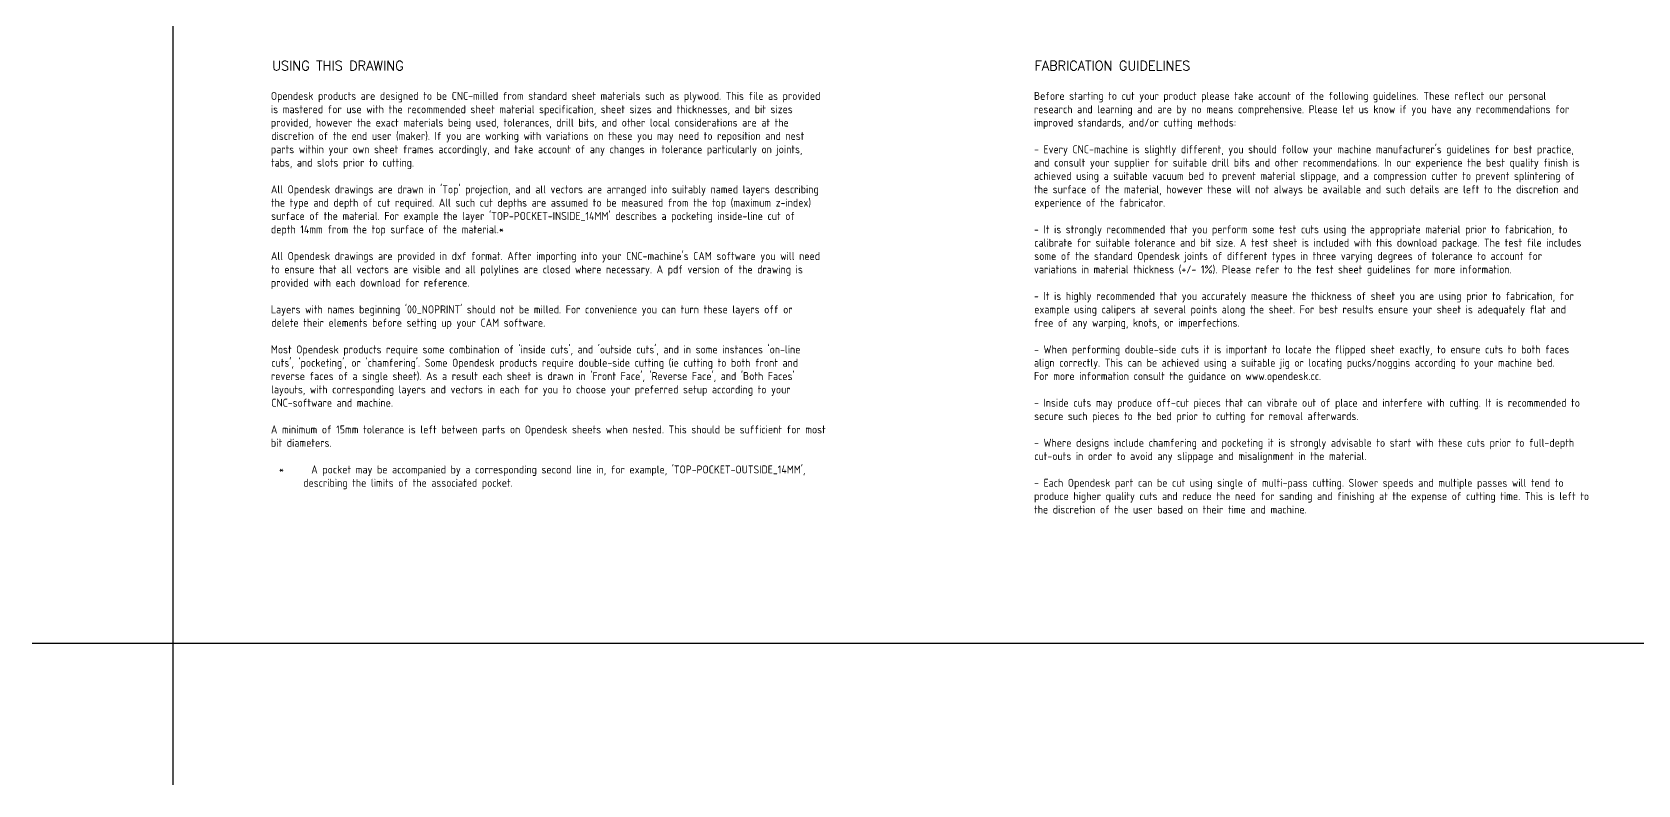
# Model space of a CAD drawing. Header units: millimetres. Extents: x -300 to 5880, y -300 to 4158.
# Drawn here: x -300 to 3112, y -300 to 1299 of the extents above; entities that cross this region are included whole.
import ezdxf
from ezdxf.enums import TextEntityAlignment as Align

# ---------------------------------------------------------------- set-up
doc = ezdxf.new("R2010")
doc.units = ezdxf.units.MM
doc.layers.add('00-NOPRINT_TEXT', color=7, linetype='Continuous', lineweight=25)
doc.styles.add('OD-ISOCP-17_240', font='isocp.shx')
doc.styles.add('OD-ISOCP-17_241', font='isocp.shx')
doc.styles.add('OD-ISOCP-17_242', font='isocp.shx')
doc.styles.add('OD-ISOCP-17_243', font='isocp.shx')
doc.styles.add('OD-ISOCP-17_244', font='isocp.shx')
doc.styles.add('OD-ISOCP-17_245', font='isocp.shx')
doc.styles.add('OD-ISOCP-17_246', font='isocp.shx')
doc.styles.add('OD-ISOCP-17_247', font='isocp.shx')
doc.styles.add('OD-ISOCP-17_248', font='isocp.shx')
doc.styles.add('OD-ISOCP-17_249', font='isocp.shx')
doc.styles.add('OD-ISOCP-17_250', font='isocp.shx')
doc.styles.add('OD-ISOCP-17_251', font='isocp.shx')
doc.styles.add('OD-ISOCP-17_252', font='isocp.shx')
doc.styles.add('OD-ISOCP-17_253', font='isocp.shx')
doc.styles.add('OD-ISOCP-17_254', font='isocp.shx')
doc.styles.add('OD-ISOCP-17_255', font='isocp.shx')
doc.styles.add('OD-ISOCP-17_256', font='isocp.shx')
doc.styles.add('OD-ISOCP-17_257', font='isocp.shx')
doc.styles.add('OD-ISOCP-17_258', font='isocp.shx')
doc.styles.add('OD-ISOCP-17_259', font='isocp.shx')
doc.styles.add('OD-ISOCP-17_260', font='isocp.shx')
doc.styles.add('OD-ISOCP-17_261', font='isocp.shx')
doc.styles.add('OD-ISOCP-17_262', font='isocp.shx')
doc.styles.add('OD-ISOCP-17_263', font='isocp.shx')
doc.styles.add('OD-ISOCP-17_264', font='isocp.shx')
doc.styles.add('OD-ISOCP-17_265', font='isocp.shx')
doc.styles.add('OD-ISOCP-17_266', font='isocp.shx')
doc.styles.add('OD-ISOCP-17_267', font='isocp.shx')
doc.styles.add('OD-ISOCP-17_268', font='isocp.shx')
doc.styles.add('OD-ISOCP-17_269', font='isocp.shx')
doc.styles.add('OD-ISOCP-17_270', font='isocp.shx')
doc.styles.add('OD-ISOCP-17_271', font='isocp.shx')
doc.styles.add('OD-ISOCP-17_272', font='isocp.shx')
doc.styles.add('OD-ISOCP-17_273', font='isocp.shx')
doc.styles.add('OD-ISOCP-17_274', font='isocp.shx')
doc.styles.add('OD-ISOCP-17_275', font='isocp.shx')
doc.styles.add('OD-ISOCP-17_276', font='isocp.shx')
doc.styles.add('OD-ISOCP-17_277', font='isocp.shx')
doc.styles.add('OD-ISOCP-17_278', font='isocp.shx')
doc.styles.add('OD-ISOCP-17_279', font='isocp.shx')
doc.styles.add('OD-ISOCP-17_280', font='isocp.shx')
doc.styles.add('OD-ISOCP-17_281', font='isocp.shx')
doc.styles.add('OD-ISOCP-17_282', font='isocp.shx')
doc.styles.add('OD-ISOCP-17_283', font='isocp.shx')
doc.styles.add('OD-ISOCP-17_284', font='isocp.shx')
doc.styles.add('OD-ISOCP-17_285', font='isocp.shx')
doc.styles.add('OD-ISOCP-17_286', font='isocp.shx')
doc.styles.add('OD-ISOCP-17_287', font='isocp.shx')
doc.styles.add('OD-ISOCP-17_288', font='isocp.shx')
doc.styles.add('OD-SIMPLEX-20_87', font='simplex.shx')
doc.styles.add('OD-SIMPLEX-20_88', font='simplex.shx')

# ---------------------------------------------------------------- blocks, each defined once
blk = doc.blocks.new('Borders Opendesk_7')
at = {"layer": '00-NOPRINT_TEXT'}
for p, q in [((0, 0), (0, 4158)), ((0, 0), (-300, 0)), ((0, -300), (0, 0)), ((5880, 0), (0, 0))]:
    blk.add_line(p, q, dxfattribs=at)
at = {"layer": '00-NOPRINT_TEXT', "color": 7}
for s, style, p in [('USING THIS DRAWING', 'OD-SIMPLEX-20_88', (210, 1237.4)), ('FABRICATION GUIDELINES', 'OD-SIMPLEX-20_87', (1830, 1237.4))]:
    blk.add_text(s, height=20, dxfattribs=dict(at, style=style)).set_placement(p, align=Align.TOP_LEFT)
for s, style, p in [('Opendesk products are designed to be CNC-milled from standard sheet materials such as plywood. This file as provided', 'OD-ISOCP-17_265', (207.4, 1154.7)), ('Before starting to cut your product please take account of the following guidelines. These reflect our personal', 'OD-ISOCP-17_240', (1828.7, 1154.7)), ('is mastered for use with the recommended sheet material specification, sheet sizes and thicknesses, and bit sizes', 'OD-ISOCP-17_266', (207.4, 1126.3)), ('research and learning and are by no means comprehensive. Please let us know if you have any recommendations for', 'OD-ISOCP-17_241', (1828.7, 1126.3)), ('provided, however the exact materials being used, tolerances, drill bits, and other local considerations are at the', 'OD-ISOCP-17_267', (207.4, 1098)), ('improved standards, and/or cutting methods:', 'OD-ISOCP-17_242', (1828.7, 1098)), ('parts within your own sheet frames accordingly, and take account of any changes in tolerance particularly on joints,', 'OD-ISOCP-17_269', (207.4, 1041.3)), ('discretion of the end user (maker). If you are working with variations on these you may need to reposition and nest', 'OD-ISOCP-17_268', (208.1, 1069.7)), ("- Every CNC-machine is slightly different, you should follow your machine manufacturer's guidelines for best practice,", 'OD-ISOCP-17_243', (1828.7, 1041.3)), ('tabs, and slots prior to cutting.', 'OD-ISOCP-17_270', (207.4, 1013)), ('and consult your supplier for suitable drill bits and other recommendations. In our experience the best quality finish is', 'OD-ISOCP-17_244', (1828.7, 1013)), ('achieved using a suitable vacuum bed to prevent material slippage, and a compression cutter to prevent splintering of', 'OD-ISOCP-17_245', (1828.7, 984.7)), ("All Opendesk drawings are drawn in 'Top' projection, and all vectors are arranged into suitably named layers describing", 'OD-ISOCP-17_271', (207.4, 956.3)), ('the surface of the material, however these will not always be available and such details are left to the discretion and', 'OD-ISOCP-17_246', (1828.7, 956.3)), ('the type and depth of cut required. All such cut depths are assumed to be measured from the top (maximum z-index)', 'OD-ISOCP-17_272', (207.4, 928)), ('experience of the fabricator.', 'OD-ISOCP-17_247', (1829.2, 928)), ('depth 14mm from the top surface of the material.*', 'OD-ISOCP-17_274', (207.4, 871.3)), ("surface of the material. For example the layer 'TOP-POCKET-INSIDE_14MM' describes a pocketing inside-line cut of", 'OD-ISOCP-17_273', (208, 899.7)), ('- It is strongly recommended that you perform some test cuts using the appropriate material prior to fabrication, to', 'OD-ISOCP-17_248', (1828.7, 871.3)), ('calibrate for suitable tolerance and bit size. A test sheet is included with this download package. The test file includes', 'OD-ISOCP-17_249', (1829.3, 843)), ("All Opendesk drawings are provided in dxf format. After importing into your CNC-machine's CAM software you will need", 'OD-ISOCP-17_275', (207.4, 814.7)), ('some of the standard Opendesk joints of different types in three varying degrees of tolerance to account for', 'OD-ISOCP-17_250', (1829.2, 814.7)), ('to ensure that all vectors are visible and all polylines are closed where necessary. A pdf version of the drawing is', 'OD-ISOCP-17_276', (207.4, 786.3)), ('variations in material thickness (+/- 1%). Please refer to the test sheet guidelines for more information.', 'OD-ISOCP-17_251', (1828.7, 786.3)), ('provided with each download for reference.', 'OD-ISOCP-17_277', (207.4, 758)), ("Layers with names beginning '00_NOPRINT' should not be milled. For convenience you can turn these layers off or", 'OD-ISOCP-17_278', (207.4, 701.3)), ('- It is highly recommended that you accurately measure the thickness of sheet you are using prior to fabrication, for', 'OD-ISOCP-17_252', (1828.7, 729.7)), ('example using calipers at several points along the sheet. For best results ensure your sheet is adequately flat and', 'OD-ISOCP-17_253', (1829.2, 701.3)), ('delete their elements before setting up your CAM software.', 'OD-ISOCP-17_279', (208.1, 673)), ('free of any warping, knots, or imperfections.', 'OD-ISOCP-17_254', (1828.7, 673)), ("Most Opendesk products require some combination of 'inside cuts', and 'outside cuts', and in some instances 'on-line", 'OD-ISOCP-17_280', (207.4, 616.3)), ('- When performing double-side cuts it is important to locate the flipped sheet exactly, to ensure cuts to both faces', 'OD-ISOCP-17_255', (1828.7, 616.3)), ("reverse faces of a single sheet). As a result each sheet is drawn in 'Front Face', 'Reverse Face', and 'Both Faces'", 'OD-ISOCP-17_282', (207.4, 559.7)), ("cuts', 'pocketing', or 'chamfering'. Some Opendesk products require double-side cutting (ie cutting to both front and", 'OD-ISOCP-17_281', (208.1, 588)), ('align correctly. This can be achieved using a suitable jig or locating pucks/noggins according to your machine bed.', 'OD-ISOCP-17_256', (1828.7, 588)), ('layouts, with corresponding layers and vectors in each for you to choose your preferred setup according to your', 'OD-ISOCP-17_283', (207.8, 531.3)), ('For more information consult the guidance on www.opendesk.cc.', 'OD-ISOCP-17_257', (1828.7, 559.7)), ('CNC-software and machine.', 'OD-ISOCP-17_284', (208.2, 503)), ('- Inside cuts may produce off-cut pieces that can vibrate out of place and interfere with cutting. It is recommended to', 'OD-ISOCP-17_258', (1828.7, 503)), ('secure such pieces to the bed prior to cutting for removal afterwards.', 'OD-ISOCP-17_259', (1829.2, 474.7)), ('A minimum of 15mm tolerance is left between parts on Opendesk sheets when nested. This should be sufficient for most', 'OD-ISOCP-17_285', (207.4, 446.3)), ('bit diameters.', 'OD-ISOCP-17_286', (207.4, 418)), ('- Where designs include chamfering and pocketing it is strongly advisable to start with these cuts prior to full-depth', 'OD-ISOCP-17_260', (1828.7, 418)), ("*      A pocket may be accompanied by a corresponding second line in, for example, 'TOP-POCKET-OUTSIDE_14MM',", 'OD-ISOCP-17_287', (224.4, 361.3)), ('cut-outs in order to avoid any slippage and misalignment in the material.', 'OD-ISOCP-17_261', (1829.3, 389.7)), ('describing the limits of the associated pocket.', 'OD-ISOCP-17_288', (276.1, 333)), ('- Each Opendesk part can be cut using single of multi-pass cutting. Slower speeds and multiple passes will tend to', 'OD-ISOCP-17_262', (1828.7, 333)), ('produce higher quality cuts and reduce the need for sanding and finishing at the expense of cutting time. This is left to', 'OD-ISOCP-17_263', (1828.7, 304.7)), ('the discretion of the user based on their time and machine.', 'OD-ISOCP-17_264', (1828.7, 276.3))]:
    blk.add_text(s, height=17, dxfattribs=dict(at, style=style)).set_placement(p)

msp = doc.modelspace()

# ---------------------------------------------------------------- block references
msp.add_blockref('Borders Opendesk_7', (0, 0))

doc.saveas('drawing.dxf')
